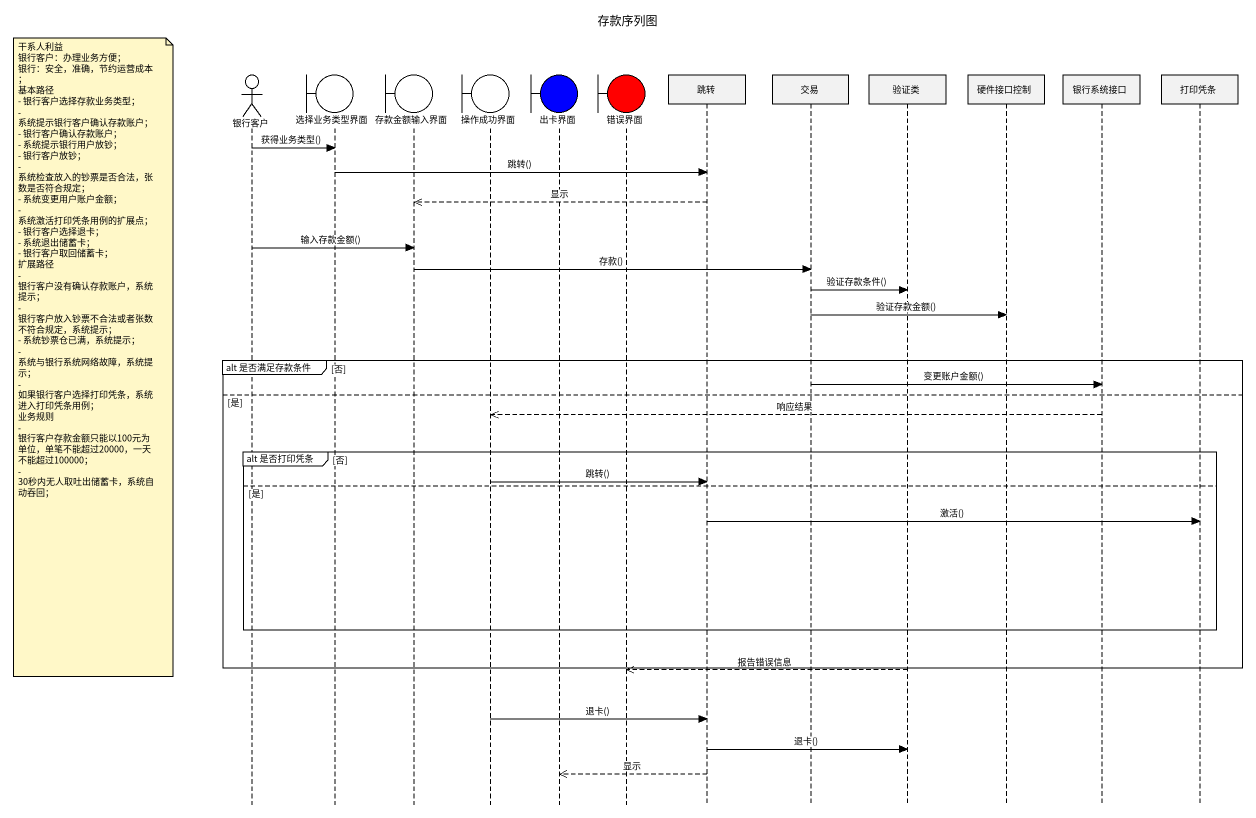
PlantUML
@startuml
title 存款序列图
hide footbox
actor 银行客户
boundary 选择业务类型界面
boundary 存款金额输入界面
boundary 操作成功界面
boundary 出卡界面 #0000FF
boundary 错误界面 #FF0000
participant 跳转
participant 交易
participant 验证类
participant 硬件接口控制
participant 银行系统接口
participant 打印凭条

银行客户 -> 选择业务类型界面 : 获得业务类型()
选择业务类型界面 -> 跳转 : 跳转()
跳转 -->> 存款金额输入界面 : 显示
银行客户 -> 存款金额输入界面 : 输入存款金额()
存款金额输入界面 -> 交易 : 存款()
交易 -> 验证类 : 验证存款条件()
交易 -> 硬件接口控制 : 验证存款金额()
note left of 银行客户
  干系人利益
  银行客户：办理业务方便；
  银行：安全，准确，节约运营成本；
  基本路径
  - 银行客户选择存款业务类型；
  - 系统提示银行客户确认存款账户；
  - 银行客户确认存款账户；
  - 系统提示银行用户放钞；
  - 银行客户放钞；
  - 系统检查放入的钞票是否合法，张数是否符合规定；
  - 系统变更用户账户金额；
  - 系统激活打印凭条用例的扩展点；
  - 银行客户选择退卡；
  - 系统退出储蓄卡；
  - 银行客户取回储蓄卡；
  扩展路径
  - 银行客户没有确认存款账户，系统提示；
  - 银行客户放入钞票不合法或者张数不符合规定，系统提示；
  - 系统钞票仓已满，系统提示；
  - 系统与银行系统网络故障，系统提示；
  - 如果银行客户选择打印凭条，系统进入打印凭条用例；
  业务规则
  - 银行客户存款金额只能以100元为单位，单笔不能超过20000，一天不能超过100000；
  - 30秒内无人取吐出储蓄卡，系统自动吞回；
end note
group alt 是否满足存款条件 [否]
  交易 -> 银行系统接口 : 变更账户金额()
else 是
  银行系统接口 -->> 操作成功界面 : 响应结果
  group alt 是否打印凭条 [否]
    操作成功界面 -> 跳转 : 跳转()
  else 是
    跳转 -> 打印凭条 : 激活()
  end
end
验证类 -->> 错误界面 : 报告错误信息
操作成功界面 -> 跳转 : 退卡()
跳转 -> 验证类 : 退卡()
跳转 -->> 出卡界面 : 显示
@enduml
